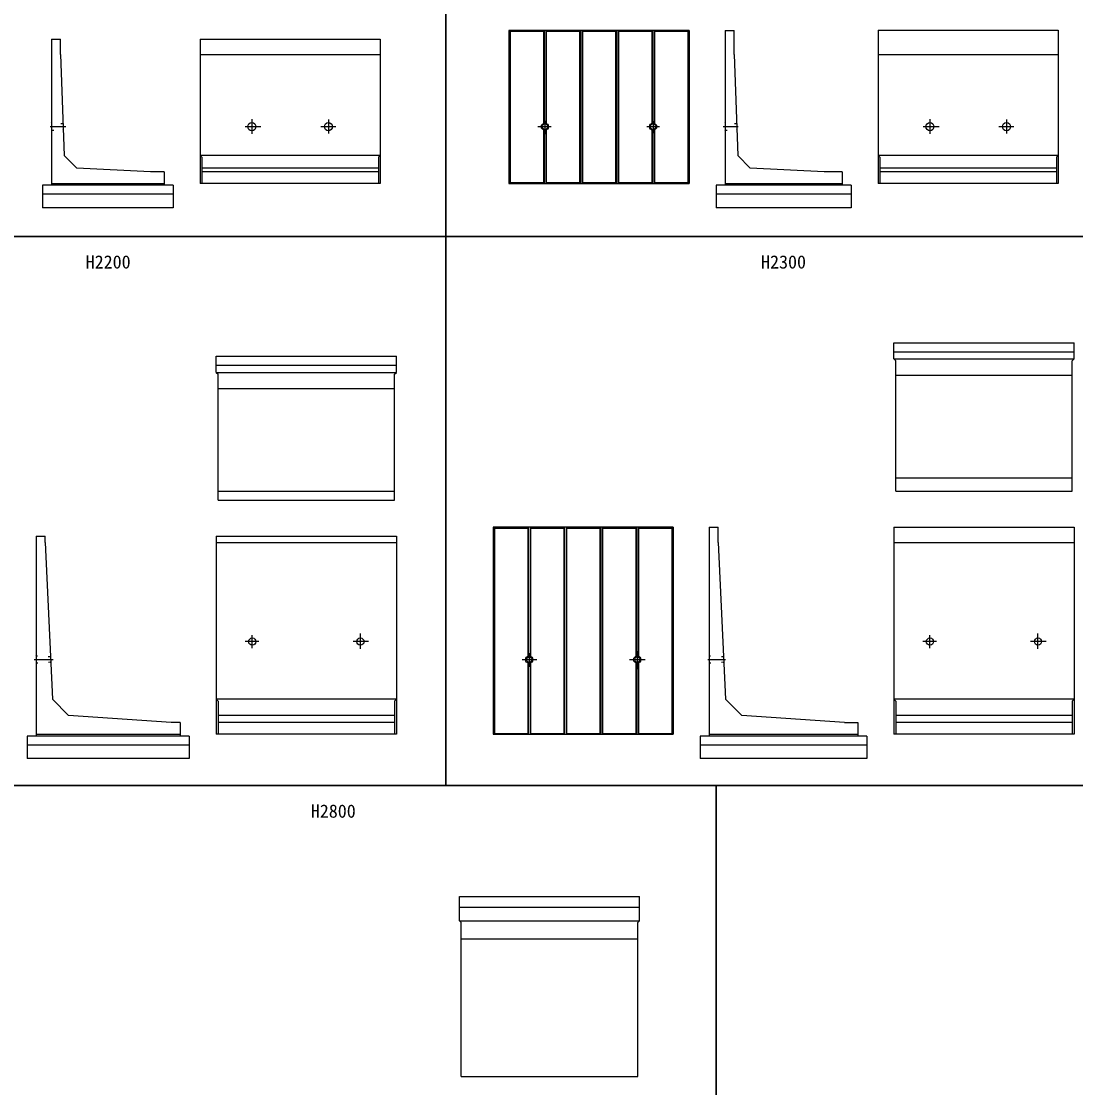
# Model space of a CAD drawing. Units: millimetres, scale not verified. Extents: x -67200 to 67200, y -23760 to 23760.
# Drawn here: x -30938 to -19229, y 1159 to 13004 of the extents above; entities that cross this region are included whole.
import ezdxf
from ezdxf.enums import TextEntityAlignment as Align

# ---------------------------------------------------------------- set-up
doc = ezdxf.new("R2010")
doc.units = ezdxf.units.MM
doc.header["$LTSCALE"] = 80
doc.linetypes.add('CHAIN1', pattern=[8, 5, -1, 1, -1])
doc.linetypes.add('DOTTED', pattern=[1.75, 0.25, -1.5])
for name, color, linetype, lineweight in [('0-0_CENTER', 7, 'CHAIN1', 25), ('0-4_HYO', 3, 'Continuous', 25), ('0-6_OUTLINE', 1, 'Continuous', 25), ('0-7_OUTLINE2', 4, 'DOTTED', 25), ('0-8_TXT', 7, 'Continuous', 25)]:
    doc.layers.add(name, color=color, linetype=linetype, lineweight=lineweight)
doc.styles.add('ＭＳ ゴシック', font='')
doc.styles.get('ＭＳ ゴシック').set_extended_font_data('MS Gothic')

msp = doc.modelspace()

# ---------------------------------------------------------------- linework, layer by layer
at = {"layer": '0-0_CENTER'}
for p, q in [((-28377.6, 11916.58), (-28377.6, 11752.04)), ((-27527.6, 11913.88), (-27527.6, 11757.44)), ((-25122.6, 11897.94), (-25122.6, 11748.33)), ((-23922.6, 11896.01), (-23922.6, 11759.59)), ((-20847.6, 11916.58), (-20847.6, 11752.04)), ((-19997.6, 11913.88), (-19997.6, 11757.44)), ((-30616.14, 11833.59), (-30443.06, 11833.59)), ((-28453.24, 11833.59), (-28276.57, 11833.59)), ((-27613.03, 11833.59), (-27445.8, 11833.59)), ((-25202.96, 11833.48), (-25052.13, 11833.48)), ((-23992.79, 11833.48), (-23850.95, 11833.48)), ((-23144.04, 11833.48), (-22977.5, 11833.48)), ((-20923.24, 11833.59), (-20746.57, 11833.59)), ((-20083.03, 11833.59), (-19915.8, 11833.59)), ((-28372.6, 6039.05), (-28372.6, 6183.86)), ((-27172.6, 6034.78), (-27172.6, 6202.71)), ((-20847.6, 6039.16), (-20847.6, 6183.96)), ((-19647.6, 6034.89), (-19647.6, 6202.81)), ((-28300.94, 6113.59), (-28450.37, 6113.59)), ((-27082.09, 6113.59), (-27254.09, 6113.59)), ((-20775.94, 6113.7), (-20925.37, 6113.7)), ((-19557.09, 6113.7), (-19729.09, 6113.7)), ((-25297.6, 5986.25), (-25297.6, 5832.1)), ((-24097.6, 6006.23), (-24097.6, 5808.09)), ((-30794.65, 5913.59), (-30585.13, 5913.59)), ((-25375.79, 5913.59), (-25212.96, 5913.59)), ((-24184.88, 5913.59), (-24010.28, 5913.59)), ((-23312.92, 5913.59), (-23117.27, 5913.59))]:
    msp.add_line(p, q, dxfattribs=at)
at = {"layer": '0-4_HYO'}
for points in [[(-33722.6, 10613.59), (-26222.6, 10613.59), (-26222.6, 15813.59), (-33722.6, 15813.59)], [(-26222.6, 10613.59), (-18722.6, 10613.59), (-18722.6, 15813.59), (-26222.6, 15813.59)], [(-33722.6, 4513.59), (-26222.6, 4513.59), (-26222.6, 10613.59), (-33722.6, 10613.59)], [(-26222.6, 4513.59), (-18722.6, 4513.59), (-18722.6, 10613.59), (-26222.6, 10613.59)], [(-31722.6, -2686.41), (-23222.6, -2686.41), (-23222.6, 4513.59), (-31722.6, 4513.59)], [(-23222.6, -2686.41), (-14722.6, -2686.41), (-14722.6, 4513.59), (-23222.6, 4513.59)]]:
    msp.add_lwpolyline(points, close=True, dxfattribs=at)
at = {"layer": '0-6_OUTLINE'}
for p, q in [((-30602.6, 12803.59), (-30502.6, 12803.59)), ((-30602.6, 12803.59), (-30602.6, 11183.59)), ((-30502.6, 12633.59), (-30502.6, 12803.59)), ((-28952.6, 12803.59), (-28952.6, 11203.59)), ((-28952.6, 12803.59), (-26952.6, 12803.59)), ((-26952.6, 12803.59), (-26952.6, 11203.59)), ((-25512.6, 12903.48), (-25512.6, 11203.48)), ((-25507.6, 12893.48), (-25512.6, 12903.48)), ((-25507.6, 12893.48), (-25507.6, 11213.48)), ((-25137.6, 12893.48), (-25132.6, 12903.48)), ((-25132.6, 12903.48), (-25132.6, 11872.21)), ((-25112.6, 12903.48), (-25112.6, 11872.21)), ((-25107.6, 12893.48), (-25112.6, 12903.48)), ((-25107.6, 12893.48), (-25107.6, 11870.56)), ((-24737.6, 12893.48), (-24732.6, 12903.48)), ((-24732.6, 12903.48), (-24732.6, 11203.48)), ((-24712.6, 12903.48), (-24712.6, 11203.48)), ((-24707.6, 12893.48), (-24712.6, 12903.48)), ((-24707.6, 12893.48), (-24707.6, 11213.48)), ((-24337.6, 12893.48), (-24332.6, 12903.48)), ((-24332.6, 12903.48), (-24332.6, 11203.48)), ((-24312.6, 12903.48), (-24312.6, 11203.48)), ((-24307.6, 12893.48), (-24312.6, 12903.48)), ((-24307.6, 12893.48), (-24307.6, 11213.48)), ((-23937.6, 12893.48), (-23932.6, 12903.48)), ((-23932.6, 12903.48), (-23932.6, 11872.21)), ((-23912.6, 12903.48), (-23912.6, 11872.21)), ((-23907.6, 12893.48), (-23912.6, 12903.48)), ((-23907.6, 12893.48), (-23907.6, 11870.56)), ((-23537.6, 12893.48), (-23532.6, 12903.48)), ((-23532.6, 12903.48), (-23532.6, 11203.48)), ((-23522.6, 12903.48), (-23522.6, 11203.59)), ((-23122.6, 12903.48), (-23022.6, 12903.48)), ((-23122.6, 12903.48), (-23122.6, 11183.48)), ((-23022.6, 12633.48), (-23022.6, 12903.48)), ((-21422.6, 12903.59), (-19422.6, 12903.59)), ((-21422.6, 12903.59), (-21422.6, 11203.59)), ((-19422.6, 12903.59), (-19422.6, 11203.59)), ((-30502.6, 12633.59), (-30462.6, 11513.59)), ((-28952.6, 12633.59), (-26952.6, 12633.59)), ((-23022.6, 12633.48), (-22982.6, 11513.48)), ((-21422.6, 12633.59), (-19422.6, 12633.59)), ((-25137.6, 11796.4), (-25137.6, 11213.48)), ((-25132.6, 11794.75), (-25132.6, 11203.48)), ((-25112.6, 11794.75), (-25112.6, 11203.48)), ((-25107.6, 11796.4), (-25107.6, 11213.48)), ((-23937.6, 11796.4), (-23937.6, 11213.48)), ((-23932.6, 11794.75), (-23932.6, 11203.48)), ((-23912.6, 11794.75), (-23912.6, 11203.48)), ((-23907.6, 11796.4), (-23907.6, 11213.48)), ((-28952.6, 11513.59), (-28932.6, 11493.59)), ((-26952.6, 11513.59), (-28952.6, 11513.59)), ((-28932.6, 11493.59), (-28932.6, 11203.59)), ((-26972.6, 11493.59), (-26952.6, 11513.59)), ((-26972.6, 11493.59), (-26972.6, 11203.59)), ((-21422.6, 11513.59), (-21402.6, 11493.59)), ((-19422.6, 11513.59), (-21422.6, 11513.59)), ((-21402.6, 11493.59), (-21402.6, 11203.59)), ((-19442.6, 11493.59), (-19422.6, 11513.59)), ((-19442.6, 11493.59), (-19442.6, 11203.59)), ((-26972.6, 11373.59), (-28932.6, 11373.59)), ((-19442.6, 11373.59), (-21402.6, 11373.59)), ((-29352.6, 11333.59), (-29502.6, 11333.59)), ((-29352.6, 11333.59), (-29352.6, 11183.59)), ((-26972.6, 11333.59), (-28932.6, 11333.59)), ((-21822.6, 11333.48), (-22022.6, 11333.48)), ((-21822.6, 11333.48), (-21822.6, 11183.48)), ((-19442.6, 11333.59), (-21402.6, 11333.59)), ((-29252.6, 11183.59), (-30702.6, 11183.59)), ((-30702.6, 11183.59), (-30702.6, 10933.59)), ((-30602.6, 11203.59), (-29352.6, 11203.59)), ((-29252.6, 11183.59), (-29252.6, 10933.59)), ((-26952.6, 11203.59), (-28952.6, 11203.59)), ((-25522.6, 11203.48), (-23522.6, 11203.48)), ((-25512.6, 11203.48), (-25507.6, 11213.48)), ((-25507.6, 11213.48), (-25137.6, 11213.48)), ((-25137.6, 11213.48), (-25132.6, 11203.48)), ((-24732.6, 11203.48), (-24737.6, 11213.48)), ((-24332.6, 11203.48), (-24337.6, 11213.48)), ((-23937.6, 11213.48), (-23932.6, 11203.48)), ((-23912.6, 11203.48), (-23907.6, 11213.48)), ((-21722.6, 11183.48), (-23222.6, 11183.48)), ((-23222.6, 11183.48), (-23222.6, 10933.48)), ((-23122.6, 11203.48), (-21822.6, 11203.48)), ((-21722.6, 11183.48), (-21722.6, 10933.48)), ((-19422.6, 11203.59), (-21422.6, 11203.59)), ((-29252.6, 11083.59), (-30702.6, 11083.59)), ((-21722.6, 11083.48), (-23222.6, 11083.48)), ((-29252.6, 10933.59), (-30702.6, 10933.59)), ((-21722.6, 10933.48), (-23222.6, 10933.48)), ((-21247.6, 9433.7), (-19247.6, 9433.7)), ((-21247.6, 9253.7), (-21247.6, 9433.7)), ((-19247.6, 9253.7), (-19247.6, 9433.7)), ((-28772.6, 9283.59), (-26772.6, 9283.59)), ((-28772.6, 9103.59), (-28772.6, 9283.59)), ((-26772.6, 9103.59), (-26772.6, 9283.59)), ((-21247.6, 9333.7), (-19247.6, 9333.7)), ((-21247.6, 9253.7), (-19247.6, 9253.7)), ((-21247.6, 9253.7), (-21227.6, 9233.7)), ((-19267.6, 9233.7), (-19247.6, 9253.7)), ((-28772.6, 9183.59), (-26772.6, 9183.59)), ((-21227.6, 7783.7), (-21227.6, 9233.7)), ((-28772.6, 9103.59), (-26772.6, 9103.59)), ((-28772.6, 9103.59), (-28752.6, 9083.59)), ((-28752.6, 7683.59), (-28752.6, 9083.59)), ((-21227.6, 9073.7), (-19267.6, 9073.7)), ((-28752.6, 8923.59), (-26792.6, 8923.59)), ((-21227.6, 7933.7), (-19267.6, 7933.7)), ((-28752.6, 7783.59), (-26792.6, 7783.59)), ((-28752.6, 7683.59), (-26792.6, 7683.59)), ((-23697.6, 7383.59), (-25697.6, 7383.59)), ((-25697.6, 7383.59), (-25697.6, 5083.59)), ((-25682.6, 7373.59), (-25687.6, 7383.59)), ((-25687.6, 7383.59), (-25687.6, 5083.59)), ((-25682.6, 7373.59), (-25682.6, 5093.59)), ((-25312.6, 7373.59), (-25307.6, 7383.59)), ((-25307.6, 7383.59), (-25307.6, 5952.32)), ((-25287.6, 7383.59), (-25287.6, 5952.32)), ((-25282.6, 7373.59), (-25287.6, 7383.59)), ((-25282.6, 7373.59), (-25282.6, 5950.67)), ((-24912.6, 7373.59), (-24912.6, 5093.59)), ((-24882.6, 7373.59), (-24887.6, 7383.59)), ((-24887.6, 7383.59), (-24887.6, 5083.59)), ((-24512.6, 7373.59), (-24512.6, 5093.59)), ((-24507.6, 7383.59), (-24507.6, 5083.59)), ((-24482.6, 7373.59), (-24487.6, 7383.59)), ((-24482.6, 7373.59), (-24482.6, 5093.59)), ((-24112.6, 7373.59), (-24107.6, 7383.59)), ((-24107.6, 7383.59), (-24107.6, 5952.32)), ((-24087.6, 7383.59), (-24087.6, 5952.32)), ((-24082.6, 7373.59), (-24087.6, 7383.59)), ((-24082.6, 7373.59), (-24082.6, 5950.67)), ((-23712.6, 7373.59), (-23712.6, 5093.59)), ((-23707.6, 7383.59), (-23707.6, 5083.59)), ((-23697.6, 7383.59), (-23697.6, 5083.59)), ((-23297.6, 7383.59), (-23197.6, 7383.59)), ((-23297.6, 7383.59), (-23297.6, 5063.59)), ((-23197.6, 7213.59), (-23197.6, 7383.59)), ((-21247.6, 7383.7), (-19247.6, 7383.7)), ((-21247.6, 7383.7), (-21247.6, 5083.59)), ((-19247.6, 7383.7), (-19247.6, 5083.59)), ((-30772.6, 7283.59), (-30672.6, 7283.59)), ((-30772.6, 7283.59), (-30772.6, 5063.59)), ((-30672.6, 7213.59), (-30672.6, 7283.59)), ((-28772.6, 7283.59), (-26772.6, 7283.59)), ((-28772.6, 7283.59), (-28772.6, 5083.59)), ((-26772.6, 7283.59), (-26772.6, 5083.59)), ((-30672.6, 7213.59), (-30592.6, 5473.59)), ((-28772.6, 7213.59), (-26772.6, 7213.59)), ((-23197.6, 7213.59), (-23117.6, 5473.59)), ((-21247.6, 7213.7), (-19247.6, 7213.7)), ((-25312.6, 5876.51), (-25312.6, 5093.59)), ((-25307.6, 5874.86), (-25307.6, 5083.59)), ((-25287.6, 5874.86), (-25287.6, 5083.59)), ((-25282.6, 5876.51), (-25282.6, 5093.59)), ((-24112.6, 5876.51), (-24112.6, 5093.59)), ((-24087.6, 5874.86), (-24087.6, 5083.59)), ((-28752.6, 5453.59), (-28752.6, 5083.59)), ((-26792.6, 5453.59), (-26772.6, 5473.59)), ((-26792.6, 5453.59), (-26792.6, 5083.59)), ((-21227.6, 5453.7), (-21227.6, 5083.7)), ((-19267.6, 5453.7), (-19247.6, 5473.7)), ((-19267.6, 5453.7), (-19267.6, 5083.7)), ((-29172.6, 5213.59), (-29272.6, 5213.59)), ((-29172.6, 5213.59), (-29172.6, 5063.59)), ((-26792.6, 5293.59), (-28752.6, 5293.59)), ((-26792.6, 5213.59), (-28752.6, 5213.59)), ((-21797.6, 5213.59), (-21647.6, 5213.59)), ((-21647.6, 5213.59), (-21647.6, 5063.59)), ((-19267.6, 5293.7), (-21227.6, 5293.7)), ((-19267.6, 5213.7), (-21227.6, 5213.7)), ((-25687.6, 5083.59), (-25682.6, 5093.59)), ((-25682.6, 5093.59), (-25312.6, 5093.59)), ((-25312.6, 5093.59), (-25307.6, 5083.59)), ((-25287.6, 5083.59), (-25282.6, 5093.59)), ((-25282.6, 5093.59), (-24912.6, 5093.59)), ((-24887.6, 5083.59), (-24882.6, 5093.59)), ((-24507.6, 5083.59), (-24512.6, 5093.59)), ((-24482.6, 5093.59), (-24112.6, 5093.59)), ((-24087.6, 5083.59), (-24082.6, 5093.59)), ((-23712.6, 5093.59), (-23707.6, 5083.59)), ((-29072.6, 5063.59), (-30872.6, 5063.59)), ((-30872.6, 5063.59), (-30872.6, 4813.59)), ((-30772.6, 5083.59), (-29172.6, 5083.59)), ((-29072.6, 5063.59), (-29072.6, 4813.59)), ((-26772.6, 5083.59), (-28772.6, 5083.59)), ((-25697.6, 5083.59), (-23697.6, 5083.59)), ((-21547.6, 5063.59), (-23397.6, 5063.59)), ((-23397.6, 5063.59), (-23397.6, 4813.59)), ((-23297.6, 5083.59), (-21647.6, 5083.59)), ((-21547.6, 5063.59), (-21547.6, 4813.59)), ((-19247.6, 5083.7), (-21247.6, 5083.7)), ((-29072.6, 4963.59), (-30872.6, 4963.59)), ((-21547.6, 4963.59), (-23397.6, 4963.59)), ((-29072.6, 4813.59), (-30872.6, 4813.59)), ((-21547.6, 4813.59), (-23397.6, 4813.59)), ((-26072.6, 3283.59), (-24072.6, 3283.59)), ((-26072.6, 3013.59), (-26072.6, 3283.59)), ((-24072.6, 3013.59), (-24072.6, 3283.59)), ((-26072.6, 3163.59), (-24072.6, 3163.59)), ((-26072.6, 3013.59), (-24072.6, 3013.59)), ((-26072.6, 3013.59), (-26052.6, 2993.59)), ((-26052.6, 1283.59), (-26052.6, 2993.59)), ((-24092.6, 2993.59), (-24072.6, 3013.59)), ((-26052.6, 2813.59), (-24092.6, 2813.59))]:
    msp.add_line(p, q, dxfattribs=at)
for points in [[(-23522.6, 12903.48), (-25522.6, 12903.48), (-25522.6, 11203.59)], [(-25507.6, 12893.48), (-25137.6, 12893.48), (-25137.6, 11870.56)], [(-25107.6, 12893.48), (-24737.6, 12893.48), (-24737.6, 11213.48)], [(-24707.6, 12893.48), (-24337.6, 12893.48), (-24337.6, 11213.48)], [(-24307.6, 12893.48), (-23937.6, 12893.48), (-23937.6, 11870.56)], [(-23907.6, 12893.48), (-23537.6, 12893.48), (-23537.6, 11213.48)], [(-29502.6, 11333.59), (-30322.6, 11373.59), (-30462.6, 11513.59)], [(-22022.6, 11333.48), (-22842.6, 11373.48), (-22982.6, 11513.48)], [(-25112.6, 11203.48), (-25107.6, 11213.48), (-24737.6, 11213.48)], [(-24712.6, 11203.48), (-24707.6, 11213.48), (-24337.6, 11213.48)], [(-24312.6, 11203.48), (-24307.6, 11213.48), (-23937.6, 11213.48)], [(-23907.6, 11213.48), (-23537.6, 11213.48), (-23532.6, 11203.48)], [(-21227.6, 7783.7), (-19267.6, 7783.7), (-19267.6, 9233.7)], [(-26792.6, 7683.59), (-26792.6, 9083.59), (-26772.6, 9103.59)], [(-25682.6, 7373.59), (-25312.6, 7373.59), (-25312.6, 5950.67)], [(-25282.6, 7373.59), (-24912.6, 7373.59), (-24907.6, 7383.59)], [(-24907.6, 7383.59), (-24907.6, 5083.59), (-24912.6, 5093.59)], [(-24882.6, 7373.59), (-24512.6, 7373.59), (-24507.6, 7383.59)], [(-24882.6, 7373.59), (-24882.6, 5093.59), (-24512.6, 5093.59)], [(-24487.6, 7383.59), (-24487.6, 5083.59), (-24482.6, 5093.59)], [(-24482.6, 7373.59), (-24112.6, 7373.59), (-24112.6, 5950.67)], [(-24082.6, 7373.59), (-23712.6, 7373.59), (-23707.6, 7383.59)], [(-24107.6, 5874.86), (-24107.6, 5083.59), (-24112.6, 5093.59)], [(-24082.6, 5876.51), (-24082.6, 5093.59), (-23712.6, 5093.59)], [(-29272.6, 5213.59), (-30412.6, 5293.59), (-30592.6, 5473.59)], [(-26772.6, 5473.59), (-28772.6, 5473.59), (-28752.6, 5453.59)], [(-21797.6, 5213.59), (-22937.6, 5293.59), (-23117.6, 5473.59)], [(-19247.6, 5473.7), (-21247.6, 5473.7), (-21227.6, 5453.7)], [(-26052.6, 1283.59), (-24092.6, 1283.59), (-24092.6, 2993.59)]]:
    msp.add_lwpolyline(points, dxfattribs=at)
for centre, radius in [((-28377.6, 11833.59), 45), ((-27527.6, 11833.59), 45), ((-25122.6, 11833.48), 40), ((-25122.6, 11833.48), 30), ((-23922.6, 11833.48), 40), ((-23922.6, 11833.48), 30), ((-20847.6, 11833.59), 45), ((-19997.6, 11833.59), 45), ((-28372.6, 6113.59), 40), ((-27172.6, 6113.59), 40), ((-20847.6, 6113.7), 40), ((-19647.6, 6113.7), 40), ((-25297.6, 5913.59), 40), ((-25297.6, 5913.59), 30), ((-24097.6, 5913.59), 40), ((-24097.6, 5913.59), 30)]:
    msp.add_circle(centre, radius, dxfattribs=at)
at = {"layer": '0-7_OUTLINE2'}
for p, q in [((-30598.1, 11873.59), (-30602.6, 11878.09)), ((-30479.6, 11863.59), (-30598.1, 11873.59)), ((-30479.6, 11863.59), (-30475.26, 11868.09)), ((-23118.1, 11873.48), (-23122.6, 11877.98)), ((-22999.6, 11863.48), (-23118.1, 11873.48)), ((-22999.6, 11863.48), (-22995.26, 11867.98)), ((-30472.79, 11799.09), (-30477.46, 11803.59)), ((-22992.79, 11798.98), (-22997.46, 11803.48)), ((-30768.1, 5953.59), (-30772.6, 5958.09)), ((-23293.1, 5953.59), (-23297.6, 5958.09)), ((-30772.6, 5869.09), (-30768.1, 5873.59)), ((-23297.6, 5869.09), (-23293.1, 5873.59))]:
    msp.add_line(p, q, dxfattribs=at)
for points in [[(-30602.6, 11789.09), (-30598.1, 11793.59), (-30477.46, 11803.59)], [(-23122.6, 11788.98), (-23118.1, 11793.48), (-22997.46, 11803.48)], [(-30614.41, 5948.09), (-30618.71, 5943.59), (-30768.1, 5953.59)], [(-23139.41, 5948.09), (-23143.71, 5943.59), (-23293.1, 5953.59)], [(-30611.24, 5879.09), (-30615.95, 5883.59), (-30768.1, 5873.59)], [(-23136.24, 5879.09), (-23140.95, 5883.59), (-23293.1, 5873.59)]]:
    msp.add_lwpolyline(points, dxfattribs=at)

# ---------------------------------------------------------------- texts
at = {"layer": '0-8_TXT', "style": 'ＭＳ ゴシック'}
for s, p in [('H2200', (-30222.6, 10213.59)), ('H2300', (-22722.6, 10213.59)), ('H2800', (-27722.6, 4113.59))]:
    msp.add_text(s, height=146.6, dxfattribs=at).set_placement(p, align=Align.BOTTOM_LEFT)

doc.saveas('drawing.dxf')
